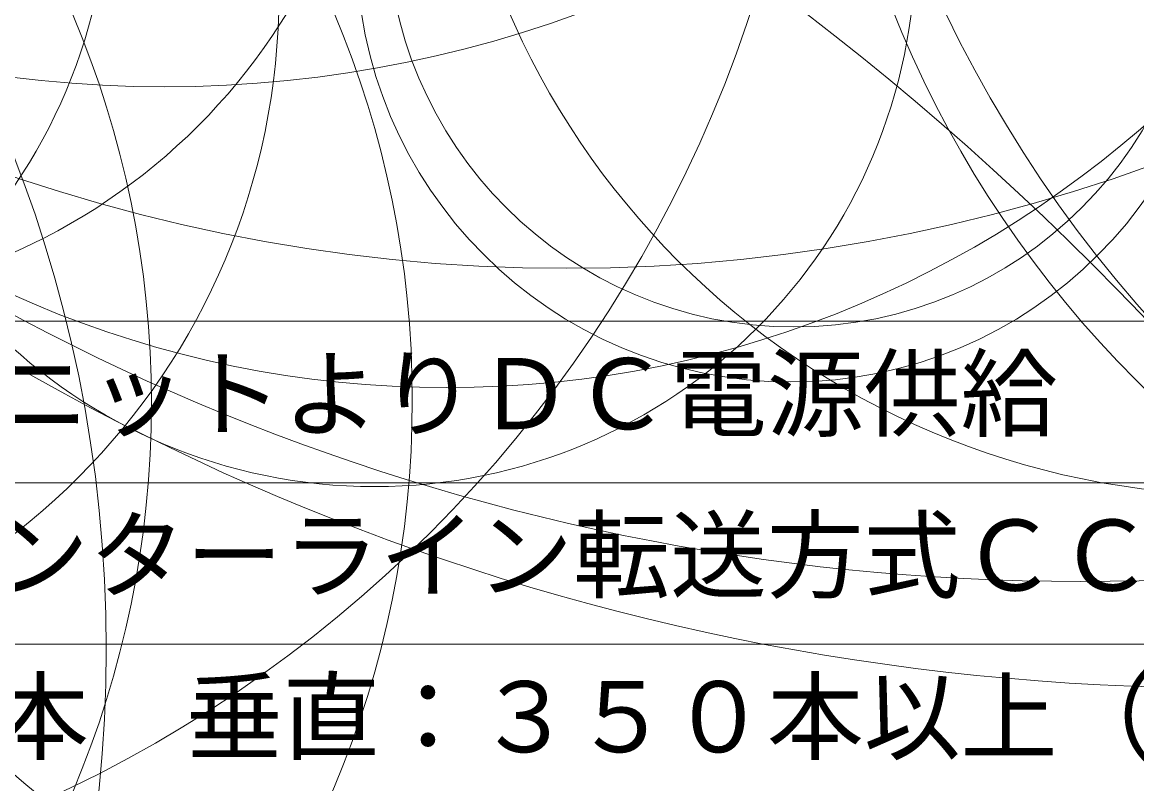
# Model space of a CAD drawing. Units: millimetres, scale not verified. Extents: x -944 to 619, y -1204 to 694.
# Drawn here: x -1.33 to 33.18, y -30.81 to -7.24 of the extents above; entities that cross this region are included whole.
import ezdxf
from ezdxf.enums import TextEntityAlignment as Align

# ---------------------------------------------------------------- set-up
doc = ezdxf.new("R2010")
doc.units = ezdxf.units.MM
doc.header["$LTSCALE"] = 0.125
doc.linetypes.add('USER3', pattern=[31.75, 15.875, -3.175, 3.175, -3.175, 3.175, -3.175])
for name, color, linetype, lineweight in [('0-0_0', 1, 'USER3', 18), ('0-2_WAKU', 1, 'Continuous', 18), ('0-5_GAIKEI', 1, 'Continuous', 18)]:
    doc.layers.add(name, color=color, linetype=linetype, lineweight=lineweight)
doc.layers.add('0-1_MOJI1', color=7, linetype='Continuous')
doc.styles.add('ＭＳ ゴシック', font='')
doc.styles.get('ＭＳ ゴシック').set_extended_font_data('MS Gothic')

msp = doc.modelspace()

# ---------------------------------------------------------------- linework, layer by layer
at = {"layer": '0-0_0'}
msp.add_circle((-25.3569, 22.7344), 32.3824, dxfattribs=at)
at = {"layer": '0-2_WAKU', "color": 4}
msp.add_line((62.237, -16.4967), (-62.763, -16.4967), dxfattribs=at)
at = {"layer": '0-2_WAKU'}
for p, q in [((62.237, -21.4967), (-62.763, -21.4967)), ((-62.763, -26.4967), (62.237, -26.4967))]:
    msp.add_line(p, q, dxfattribs=at)
at = {"layer": '0-5_GAIKEI'}
for centre, radius in [((-385.3387, 258.3958), 435.9395), ((53.0455, 33.5269), 84.1861), ((31.4491, 45.6947), 70.246), ((15.5211, 37.9494), 52.807), ((63.991, 10.694), 40.7413), ((11.8172, 14.2735), 32.8233), ((-17.476, 5.7775), 40.7261), ((57.1152, 5.6214), 33.8655), ((-9.2335, 2.9006), 18.8759), ((-40.7198, -26.6524), 41.9876), ((-15.7926, -2.6826), 17.1656), ((10.9185, -595.991), 608.0692), ((-25.56, -101.1575), 113.223), ((-28.1748, -19.0364), 30.8391), ((-19.9794, -18.94), 30.7267), ((9.5729, -4.8598), 16.7565), ((-31.2339, -77.8286), 89.1948), ((-16.8494, -77.5131), 88.8787), ((19.359, -82.1608), 90.7681), ((22.4763, -4.9157), 13.4602), ((22.5679, -4.0654), 12.6075), ((23.3687, -25.0888), 33.2189)]:
    msp.add_circle(centre, radius, dxfattribs=at)
at = {"layer": '0-5_GAIKEI', "color": 7}
for centre, radius in [((35.9348, 47.5829), 75.4299), ((3.0691, 28.0511), 37.2882), ((11.6563, -24.7651), 52.449), ((36.4924, 2.8931), 24.7729), ((19.471, -54.4728), 80.0807), ((2.1854, -15.0205), 38.8877), ((-14.5416, -6.3565), 21.1568)]:
    msp.add_circle(centre, radius, dxfattribs=at)

# ---------------------------------------------------------------- texts
at = {"layer": '0-1_MOJI1', "style": 'ＭＳ ゴシック'}
for s, p in [('カメラ駆動ユニットよりＤＣ電源供給', (-20.263, -20.4967)), ('１／３型\u3000インターライン転送方式ＣＣＤ', (-20.263, -25.4967)), ('水平：６５０本\u3000垂直：３５０本以上（中心部）', (-20.263, -30.4967))]:
    msp.add_text(s, height=2.199, dxfattribs=at).set_placement(p, align=Align.BOTTOM_LEFT)

doc.saveas('drawing.dxf')
